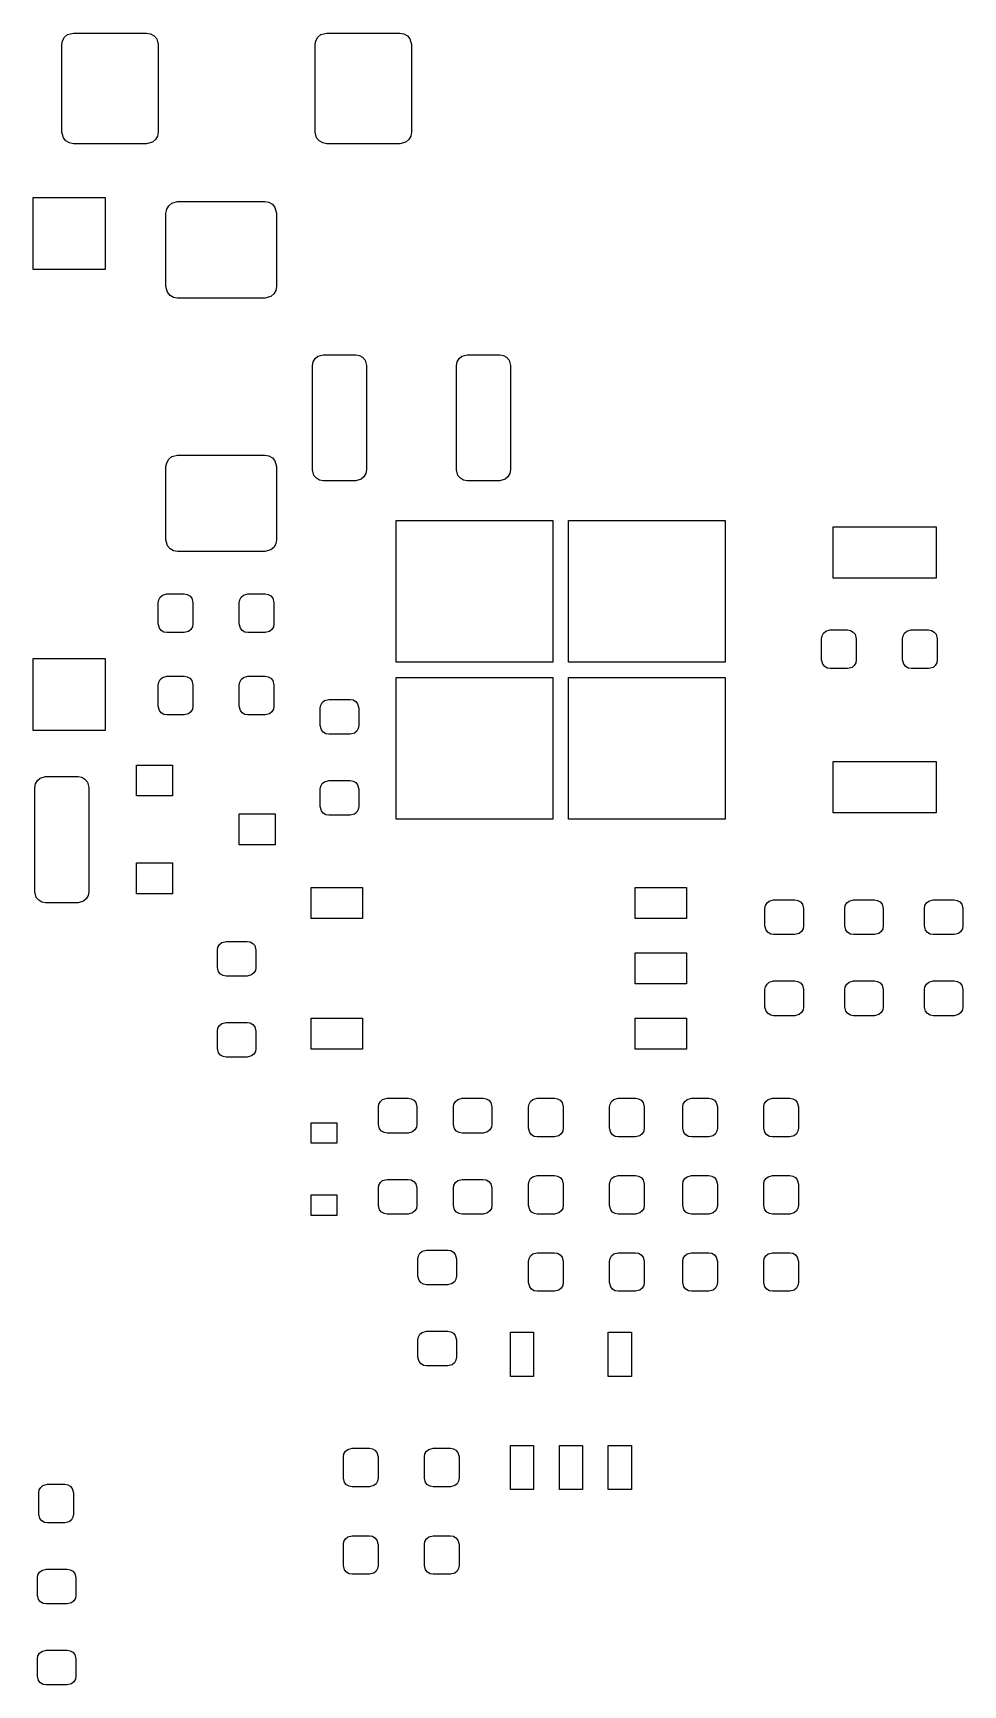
# Model space of a CAD drawing. Extents: x 150.6 to 194.3, y -132.4 to -96.5.
# Drawn here: x 176.24 to 194.32, y -128.82 to -96.72 of the extents above; entities that cross this region are included whole.
import ezdxf

# ---------------------------------------------------------------- set-up
doc = ezdxf.new("R2010")
doc.units = 0
doc.header["$MEASUREMENT"] = 0
doc.layers.add('BLACK', color=7, linetype='CONTINUOUS')

msp = doc.modelspace()

# ---------------------------------------------------------------- linework, layer by layer
at = {"layer": 'BLACK', "linetype": 'CONTINUOUS'}
for p, q in [((176.8, -96.9509), (176.814, -96.8736)), ((176.814, -96.8736), (176.853, -96.8057)), ((176.853, -96.8057), (176.913, -96.7553)), ((176.913, -96.7553), (177.026, -96.725)), ((177.026, -96.725), (178.449, -96.725)), ((178.449, -96.725), (178.526, -96.7386)), ((178.526, -96.7386), (178.594, -96.7779)), ((178.594, -96.7779), (178.645, -96.838)), ((178.645, -96.838), (178.675, -96.9509)), ((181.725, -96.9509), (181.739, -96.8736)), ((181.739, -96.8736), (181.778, -96.8057)), ((181.778, -96.8057), (181.838, -96.7553)), ((181.838, -96.7553), (181.951, -96.725)), ((181.951, -96.725), (183.374, -96.725)), ((183.374, -96.725), (183.451, -96.7386)), ((183.451, -96.7386), (183.519, -96.7779)), ((183.519, -96.7779), (183.57, -96.838)), ((183.57, -96.838), (183.6, -96.9509)), ((176.8, -98.6491), (176.8, -96.9509)), ((178.675, -96.9509), (178.675, -98.6491)), ((181.725, -98.6491), (181.725, -96.9509)), ((183.6, -96.9509), (183.6, -98.6491)), ((176.83, -98.762), (176.8, -98.6491)), ((176.881, -98.8221), (176.83, -98.762)), ((176.949, -98.8614), (176.881, -98.8221)), ((177.026, -98.875), (176.949, -98.8614)), ((178.562, -98.8447), (178.449, -98.875)), ((178.622, -98.7943), (178.562, -98.8447)), ((178.661, -98.7264), (178.622, -98.7943)), ((178.675, -98.6491), (178.661, -98.7264)), ((181.755, -98.762), (181.725, -98.6491)), ((181.806, -98.8221), (181.755, -98.762)), ((181.874, -98.8614), (181.806, -98.8221)), ((181.951, -98.875), (181.874, -98.8614)), ((183.487, -98.8447), (183.374, -98.875)), ((183.547, -98.7943), (183.487, -98.8447)), ((183.586, -98.7264), (183.547, -98.7943)), ((183.6, -98.6491), (183.586, -98.7264)), ((178.449, -98.875), (177.026, -98.875)), ((183.374, -98.875), (181.951, -98.875)), ((176.24, -101.32), (176.24, -99.92)), ((176.24, -99.92), (177.64, -99.92)), ((177.64, -99.92), (177.64, -101.32)), ((178.825, -100.226), (178.839, -100.149)), ((178.839, -100.149), (178.878, -100.081)), ((178.878, -100.081), (178.938, -100.03)), ((178.938, -100.03), (179.051, -100)), ((179.051, -100), (180.749, -100)), ((180.749, -100), (180.826, -100.014)), ((180.826, -100.014), (180.894, -100.053)), ((180.894, -100.053), (180.945, -100.113)), ((180.945, -100.113), (180.975, -100.226)), ((178.825, -101.649), (178.825, -100.226)), ((180.975, -100.226), (180.975, -101.649)), ((177.64, -101.32), (176.24, -101.32)), ((178.855, -101.762), (178.825, -101.649)), ((180.961, -101.726), (180.922, -101.794)), ((180.975, -101.649), (180.961, -101.726)), ((178.906, -101.822), (178.855, -101.762)), ((178.974, -101.861), (178.906, -101.822)), ((179.051, -101.875), (178.974, -101.861)), ((180.749, -101.875), (179.051, -101.875)), ((180.862, -101.845), (180.749, -101.875)), ((180.922, -101.794), (180.862, -101.845)), ((181.724, -103.05), (181.78, -103.003)), ((181.78, -103.003), (181.885, -102.975)), ((181.885, -102.975), (182.515, -102.975)), ((182.515, -102.975), (182.587, -102.988)), ((182.587, -102.988), (182.65, -103.024)), ((182.65, -103.024), (182.697, -103.08)), ((184.524, -103.05), (184.58, -103.003)), ((184.58, -103.003), (184.685, -102.975)), ((184.685, -102.975), (185.315, -102.975)), ((185.315, -102.975), (185.387, -102.988)), ((185.387, -102.988), (185.45, -103.024)), ((185.45, -103.024), (185.497, -103.08)), ((181.675, -103.185), (181.688, -103.113)), ((181.675, -105.215), (181.675, -103.185)), ((181.688, -103.113), (181.724, -103.05)), ((182.697, -103.08), (182.725, -103.185)), ((182.725, -103.185), (182.725, -105.215)), ((184.475, -103.185), (184.488, -103.113)), ((184.475, -105.215), (184.475, -103.185)), ((184.488, -103.113), (184.524, -103.05)), ((185.497, -103.08), (185.525, -103.185)), ((185.525, -103.185), (185.525, -105.215)), ((178.878, -105.006), (178.938, -104.955)), ((178.938, -104.955), (179.051, -104.925)), ((179.051, -104.925), (180.749, -104.925)), ((180.749, -104.925), (180.826, -104.939)), ((180.826, -104.939), (180.894, -104.978)), ((178.825, -105.151), (178.839, -105.074)), ((178.825, -106.574), (178.825, -105.151)), ((178.839, -105.074), (178.878, -105.006)), ((180.894, -104.978), (180.945, -105.038)), ((180.945, -105.038), (180.975, -105.151)), ((180.975, -105.151), (180.975, -106.574)), ((181.703, -105.32), (181.675, -105.215)), ((182.712, -105.287), (182.676, -105.35)), ((182.725, -105.215), (182.712, -105.287)), ((184.503, -105.32), (184.475, -105.215)), ((185.512, -105.287), (185.476, -105.35)), ((185.525, -105.215), (185.512, -105.287)), ((181.75, -105.376), (181.703, -105.32)), ((181.813, -105.412), (181.75, -105.376)), ((181.885, -105.425), (181.813, -105.412)), ((182.515, -105.425), (181.885, -105.425)), ((182.62, -105.397), (182.515, -105.425)), ((182.676, -105.35), (182.62, -105.397)), ((184.55, -105.376), (184.503, -105.32)), ((184.613, -105.412), (184.55, -105.376)), ((184.685, -105.425), (184.613, -105.412)), ((185.315, -105.425), (184.685, -105.425)), ((185.42, -105.397), (185.315, -105.425)), ((185.476, -105.35), (185.42, -105.397)), ((183.3, -108.95), (183.3, -106.2)), ((183.3, -106.2), (186.35, -106.2)), ((186.35, -106.2), (186.35, -108.95)), ((186.65, -108.95), (186.65, -106.2)), ((186.65, -106.2), (189.7, -106.2)), ((189.7, -106.2), (189.7, -108.95)), ((191.8, -107.32), (191.8, -106.32)), ((191.8, -106.32), (193.8, -106.32)), ((193.8, -106.32), (193.8, -107.32)), ((178.855, -106.687), (178.825, -106.574)), ((178.906, -106.747), (178.855, -106.687)), ((178.974, -106.786), (178.906, -106.747)), ((179.051, -106.8), (178.974, -106.786)), ((180.749, -106.8), (179.051, -106.8)), ((180.862, -106.77), (180.749, -106.8)), ((180.922, -106.719), (180.862, -106.77)), ((180.961, -106.651), (180.922, -106.719)), ((180.975, -106.574), (180.961, -106.651)), ((193.8, -107.32), (191.8, -107.32)), ((178.675, -107.794), (178.685, -107.736)), ((178.675, -108.206), (178.675, -107.794)), ((178.685, -107.736), (178.714, -107.685)), ((178.714, -107.685), (178.759, -107.648)), ((178.759, -107.648), (178.844, -107.625)), ((178.844, -107.625), (179.181, -107.625)), ((179.181, -107.625), (179.239, -107.635)), ((179.239, -107.635), (179.29, -107.664)), ((179.29, -107.664), (179.327, -107.709)), ((179.327, -107.709), (179.35, -107.794)), ((179.35, -107.794), (179.35, -108.206)), ((180.25, -107.794), (180.26, -107.736)), ((180.25, -108.206), (180.25, -107.794)), ((180.26, -107.736), (180.289, -107.685)), ((180.289, -107.685), (180.334, -107.648)), ((180.334, -107.648), (180.419, -107.625)), ((180.419, -107.625), (180.756, -107.625)), ((180.756, -107.625), (180.814, -107.635)), ((180.814, -107.635), (180.865, -107.664)), ((180.865, -107.664), (180.902, -107.709)), ((180.902, -107.709), (180.925, -107.794)), ((180.925, -107.794), (180.925, -108.206)), ((178.698, -108.291), (178.675, -108.206)), ((178.735, -108.336), (178.698, -108.291)), ((178.786, -108.365), (178.735, -108.336)), ((178.844, -108.375), (178.786, -108.365)), ((179.181, -108.375), (178.844, -108.375)), ((179.266, -108.352), (179.181, -108.375)), ((179.311, -108.315), (179.266, -108.352)), ((179.34, -108.264), (179.311, -108.315)), ((179.35, -108.206), (179.34, -108.264)), ((180.273, -108.291), (180.25, -108.206)), ((180.31, -108.336), (180.273, -108.291)), ((180.361, -108.365), (180.31, -108.336)), ((180.419, -108.375), (180.361, -108.365)), ((180.756, -108.375), (180.419, -108.375)), ((180.841, -108.352), (180.756, -108.375)), ((180.886, -108.315), (180.841, -108.352)), ((180.915, -108.264), (180.886, -108.315)), ((180.925, -108.206), (180.915, -108.264)), ((191.575, -108.494), (191.585, -108.436)), ((191.575, -108.906), (191.575, -108.494)), ((191.585, -108.436), (191.614, -108.385)), ((191.614, -108.385), (191.659, -108.348)), ((191.659, -108.348), (191.744, -108.325)), ((191.744, -108.325), (192.081, -108.325)), ((192.081, -108.325), (192.139, -108.335)), ((192.139, -108.335), (192.19, -108.364)), ((192.19, -108.364), (192.227, -108.409)), ((192.227, -108.409), (192.25, -108.494)), ((192.25, -108.494), (192.25, -108.906)), ((193.15, -108.494), (193.16, -108.436)), ((193.15, -108.906), (193.15, -108.494)), ((193.16, -108.436), (193.189, -108.385)), ((193.189, -108.385), (193.234, -108.348)), ((193.234, -108.348), (193.319, -108.325)), ((193.319, -108.325), (193.656, -108.325)), ((193.656, -108.325), (193.714, -108.335)), ((193.714, -108.335), (193.765, -108.364)), ((193.765, -108.364), (193.802, -108.409)), ((193.802, -108.409), (193.825, -108.494)), ((193.825, -108.494), (193.825, -108.906)), ((176.24, -110.28), (176.24, -108.88)), ((176.24, -108.88), (177.64, -108.88)), ((177.64, -108.88), (177.64, -110.28)), ((186.35, -108.95), (183.3, -108.95)), ((189.7, -108.95), (186.65, -108.95)), ((191.598, -108.991), (191.575, -108.906)), ((191.635, -109.036), (191.598, -108.991)), ((191.686, -109.065), (191.635, -109.036)), ((191.744, -109.075), (191.686, -109.065)), ((192.081, -109.075), (191.744, -109.075)), ((192.166, -109.052), (192.081, -109.075)), ((192.211, -109.015), (192.166, -109.052)), ((192.24, -108.964), (192.211, -109.015)), ((192.25, -108.906), (192.24, -108.964)), ((193.173, -108.991), (193.15, -108.906)), ((193.21, -109.036), (193.173, -108.991)), ((193.261, -109.065), (193.21, -109.036)), ((193.319, -109.075), (193.261, -109.065)), ((193.656, -109.075), (193.319, -109.075)), ((193.741, -109.052), (193.656, -109.075)), ((193.786, -109.015), (193.741, -109.052)), ((193.815, -108.964), (193.786, -109.015)), ((193.825, -108.906), (193.815, -108.964)), ((178.675, -109.394), (178.685, -109.336)), ((178.675, -109.806), (178.675, -109.394)), ((178.685, -109.336), (178.714, -109.285)), ((178.714, -109.285), (178.759, -109.248)), ((178.759, -109.248), (178.844, -109.225)), ((178.844, -109.225), (179.181, -109.225)), ((179.181, -109.225), (179.239, -109.235)), ((179.239, -109.235), (179.29, -109.264)), ((179.29, -109.264), (179.327, -109.309)), ((179.327, -109.309), (179.35, -109.394)), ((179.35, -109.394), (179.35, -109.806)), ((180.25, -109.394), (180.26, -109.336)), ((180.25, -109.806), (180.25, -109.394)), ((180.26, -109.336), (180.289, -109.285)), ((180.289, -109.285), (180.334, -109.248)), ((180.334, -109.248), (180.419, -109.225)), ((180.419, -109.225), (180.756, -109.225)), ((180.756, -109.225), (180.814, -109.235)), ((180.814, -109.235), (180.865, -109.264)), ((180.865, -109.264), (180.902, -109.309)), ((180.902, -109.309), (180.925, -109.394)), ((180.925, -109.394), (180.925, -109.806)), ((183.3, -112), (183.3, -109.25)), ((183.3, -109.25), (186.35, -109.25)), ((186.35, -109.25), (186.35, -112)), ((186.65, -112), (186.65, -109.25)), ((186.65, -109.25), (189.7, -109.25)), ((189.7, -109.25), (189.7, -112)), ((181.835, -109.786), (181.864, -109.735)), ((181.864, -109.735), (181.909, -109.698)), ((181.909, -109.698), (181.994, -109.675)), ((181.994, -109.675), (182.406, -109.675)), ((182.406, -109.675), (182.464, -109.685)), ((182.464, -109.685), (182.515, -109.714)), ((182.515, -109.714), (182.552, -109.759)), ((182.552, -109.759), (182.575, -109.844)), ((178.698, -109.891), (178.675, -109.806)), ((178.735, -109.936), (178.698, -109.891)), ((178.786, -109.965), (178.735, -109.936)), ((178.844, -109.975), (178.786, -109.965)), ((179.181, -109.975), (178.844, -109.975)), ((179.266, -109.952), (179.181, -109.975)), ((179.311, -109.915), (179.266, -109.952)), ((179.34, -109.864), (179.311, -109.915)), ((179.35, -109.806), (179.34, -109.864)), ((180.273, -109.891), (180.25, -109.806)), ((180.31, -109.936), (180.273, -109.891)), ((180.361, -109.965), (180.31, -109.936)), ((180.419, -109.975), (180.361, -109.965)), ((180.756, -109.975), (180.419, -109.975)), ((180.841, -109.952), (180.756, -109.975)), ((180.886, -109.915), (180.841, -109.952)), ((180.915, -109.864), (180.886, -109.915)), ((180.925, -109.806), (180.915, -109.864)), ((181.825, -109.844), (181.835, -109.786)), ((181.825, -110.181), (181.825, -109.844)), ((182.575, -109.844), (182.575, -110.181)), ((177.64, -110.28), (176.24, -110.28)), ((181.848, -110.266), (181.825, -110.181)), ((181.885, -110.311), (181.848, -110.266)), ((181.936, -110.34), (181.885, -110.311)), ((181.994, -110.35), (181.936, -110.34)), ((182.406, -110.35), (181.994, -110.35)), ((182.491, -110.327), (182.406, -110.35)), ((182.536, -110.29), (182.491, -110.327)), ((182.565, -110.239), (182.536, -110.29)), ((182.575, -110.181), (182.565, -110.239)), ((178.25, -111.55), (178.25, -110.95)), ((178.25, -110.95), (178.95, -110.95)), ((178.95, -110.95), (178.95, -111.55)), ((191.8, -111.88), (191.8, -110.88)), ((191.8, -110.88), (193.8, -110.88)), ((193.8, -110.88), (193.8, -111.88)), ((176.275, -111.385), (176.288, -111.313)), ((176.275, -113.415), (176.275, -111.385)), ((176.288, -111.313), (176.324, -111.25)), ((176.324, -111.25), (176.38, -111.203)), ((176.38, -111.203), (176.485, -111.175)), ((176.485, -111.175), (177.115, -111.175)), ((177.115, -111.175), (177.187, -111.188)), ((177.187, -111.188), (177.25, -111.224)), ((177.25, -111.224), (177.297, -111.28)), ((177.297, -111.28), (177.325, -111.385)), ((177.325, -111.385), (177.325, -113.415)), ((181.825, -111.419), (181.835, -111.361)), ((181.835, -111.361), (181.864, -111.31)), ((181.864, -111.31), (181.909, -111.273)), ((181.909, -111.273), (181.994, -111.25)), ((181.994, -111.25), (182.406, -111.25)), ((182.406, -111.25), (182.464, -111.26)), ((182.464, -111.26), (182.515, -111.289)), ((182.515, -111.289), (182.552, -111.334)), ((182.552, -111.334), (182.575, -111.419)), ((178.95, -111.55), (178.25, -111.55)), ((181.825, -111.756), (181.825, -111.419)), ((182.575, -111.419), (182.575, -111.756)), ((180.25, -112.5), (180.25, -111.9)), ((180.25, -111.9), (180.95, -111.9)), ((180.95, -111.9), (180.95, -112.5)), ((181.848, -111.841), (181.825, -111.756)), ((181.885, -111.886), (181.848, -111.841)), ((181.936, -111.915), (181.885, -111.886)), ((181.994, -111.925), (181.936, -111.915)), ((182.406, -111.925), (181.994, -111.925)), ((182.491, -111.902), (182.406, -111.925)), ((182.536, -111.865), (182.491, -111.902)), ((182.565, -111.814), (182.536, -111.865)), ((182.575, -111.756), (182.565, -111.814)), ((186.35, -112), (183.3, -112)), ((189.7, -112), (186.65, -112)), ((193.8, -111.88), (191.8, -111.88)), ((180.95, -112.5), (180.25, -112.5)), ((178.25, -113.45), (178.25, -112.85)), ((178.25, -112.85), (178.95, -112.85)), ((178.95, -112.85), (178.95, -113.45)), ((176.303, -113.52), (176.275, -113.415)), ((176.35, -113.576), (176.303, -113.52)), ((176.413, -113.612), (176.35, -113.576)), ((176.485, -113.625), (176.413, -113.612)), ((177.115, -113.625), (176.485, -113.625)), ((177.22, -113.597), (177.115, -113.625)), ((177.276, -113.55), (177.22, -113.597)), ((177.312, -113.487), (177.276, -113.55)), ((177.325, -113.415), (177.312, -113.487)), ((178.95, -113.45), (178.25, -113.45)), ((181.65, -113.93), (181.65, -113.33)), ((181.65, -113.33), (182.65, -113.33)), ((182.65, -113.33), (182.65, -113.93)), ((187.95, -113.93), (187.95, -113.33)), ((187.95, -113.33), (188.95, -113.33)), ((188.95, -113.33), (188.95, -113.93)), ((190.484, -113.681), (190.513, -113.63)), ((190.513, -113.63), (190.558, -113.592)), ((190.558, -113.592), (190.642, -113.57)), ((190.642, -113.57), (191.055, -113.57)), ((191.055, -113.57), (191.113, -113.58)), ((191.113, -113.58), (191.163, -113.609)), ((191.163, -113.609), (191.201, -113.654)), ((192.034, -113.681), (192.063, -113.63)), ((192.063, -113.63), (192.108, -113.592)), ((192.108, -113.592), (192.192, -113.57)), ((192.192, -113.57), (192.605, -113.57)), ((192.605, -113.57), (192.663, -113.58)), ((192.663, -113.58), (192.713, -113.609)), ((192.713, -113.609), (192.751, -113.654)), ((193.584, -113.681), (193.613, -113.63)), ((193.613, -113.63), (193.658, -113.592)), ((193.658, -113.592), (193.742, -113.57)), ((193.742, -113.57), (194.155, -113.57)), ((194.155, -113.57), (194.213, -113.58)), ((194.213, -113.58), (194.263, -113.609)), ((194.263, -113.609), (194.301, -113.654)), ((182.65, -113.93), (181.65, -113.93)), ((188.95, -113.93), (187.95, -113.93)), ((190.474, -113.738), (190.484, -113.681)), ((190.474, -114.076), (190.474, -113.738)), ((191.201, -113.654), (191.224, -113.738)), ((191.224, -113.738), (191.224, -114.076)), ((192.024, -113.738), (192.034, -113.681)), ((192.024, -114.076), (192.024, -113.738)), ((192.751, -113.654), (192.774, -113.738)), ((192.774, -113.738), (192.774, -114.076)), ((193.574, -113.738), (193.584, -113.681)), ((193.574, -114.076), (193.574, -113.738)), ((194.301, -113.654), (194.324, -113.738)), ((194.324, -113.738), (194.324, -114.076)), ((190.496, -114.16), (190.474, -114.076)), ((190.534, -114.205), (190.496, -114.16)), ((190.585, -114.234), (190.534, -114.205)), ((190.642, -114.245), (190.585, -114.234)), ((191.055, -114.245), (190.642, -114.245)), ((191.139, -114.222), (191.055, -114.245)), ((191.184, -114.184), (191.139, -114.222)), ((191.213, -114.134), (191.184, -114.184)), ((191.224, -114.076), (191.213, -114.134)), ((192.046, -114.16), (192.024, -114.076)), ((192.084, -114.205), (192.046, -114.16)), ((192.135, -114.234), (192.084, -114.205)), ((192.192, -114.245), (192.135, -114.234)), ((192.605, -114.245), (192.192, -114.245)), ((192.689, -114.222), (192.605, -114.245)), ((192.734, -114.184), (192.689, -114.222)), ((192.763, -114.134), (192.734, -114.184)), ((192.774, -114.076), (192.763, -114.134)), ((193.596, -114.16), (193.574, -114.076)), ((193.634, -114.205), (193.596, -114.16)), ((193.685, -114.234), (193.634, -114.205)), ((193.742, -114.245), (193.685, -114.234)), ((194.155, -114.245), (193.742, -114.245)), ((194.239, -114.222), (194.155, -114.245)), ((194.284, -114.184), (194.239, -114.222)), ((194.313, -114.134), (194.284, -114.184)), ((194.324, -114.076), (194.313, -114.134)), ((179.825, -114.544), (179.835, -114.486)), ((179.825, -114.881), (179.825, -114.544)), ((179.835, -114.486), (179.864, -114.435)), ((179.864, -114.435), (179.909, -114.398)), ((179.909, -114.398), (179.994, -114.375)), ((179.994, -114.375), (180.406, -114.375)), ((180.406, -114.375), (180.464, -114.385)), ((180.464, -114.385), (180.515, -114.414)), ((180.515, -114.414), (180.552, -114.459)), ((180.552, -114.459), (180.575, -114.544)), ((180.575, -114.544), (180.575, -114.881)), ((179.848, -114.966), (179.825, -114.881)), ((180.575, -114.881), (180.565, -114.939)), ((187.95, -115.2), (187.95, -114.6)), ((187.95, -114.6), (188.95, -114.6)), ((188.95, -114.6), (188.95, -115.2)), ((179.885, -115.011), (179.848, -114.966)), ((179.936, -115.04), (179.885, -115.011)), ((179.994, -115.05), (179.936, -115.04)), ((180.406, -115.05), (179.994, -115.05)), ((180.491, -115.027), (180.406, -115.05)), ((180.536, -114.99), (180.491, -115.027)), ((180.565, -114.939), (180.536, -114.99)), ((188.95, -115.2), (187.95, -115.2)), ((190.484, -115.256), (190.513, -115.205)), ((190.513, -115.205), (190.558, -115.167)), ((190.558, -115.167), (190.642, -115.145)), ((190.642, -115.145), (191.055, -115.145)), ((191.055, -115.145), (191.113, -115.155)), ((191.113, -115.155), (191.163, -115.184)), ((191.163, -115.184), (191.201, -115.229)), ((191.201, -115.229), (191.224, -115.313)), ((192.034, -115.256), (192.063, -115.205)), ((192.063, -115.205), (192.108, -115.167)), ((192.108, -115.167), (192.192, -115.145)), ((192.192, -115.145), (192.605, -115.145)), ((192.605, -115.145), (192.663, -115.155)), ((192.663, -115.155), (192.713, -115.184)), ((192.713, -115.184), (192.751, -115.229)), ((192.751, -115.229), (192.774, -115.313)), ((193.584, -115.256), (193.613, -115.205)), ((193.613, -115.205), (193.658, -115.167)), ((193.658, -115.167), (193.742, -115.145)), ((193.742, -115.145), (194.155, -115.145)), ((194.155, -115.145), (194.213, -115.155)), ((194.213, -115.155), (194.263, -115.184)), ((194.263, -115.184), (194.301, -115.229)), ((194.301, -115.229), (194.324, -115.313)), ((190.474, -115.313), (190.484, -115.256)), ((190.474, -115.651), (190.474, -115.313)), ((191.224, -115.313), (191.224, -115.651)), ((192.024, -115.313), (192.034, -115.256)), ((192.024, -115.651), (192.024, -115.313)), ((192.774, -115.313), (192.774, -115.651)), ((193.574, -115.313), (193.584, -115.256)), ((193.574, -115.651), (193.574, -115.313)), ((194.324, -115.313), (194.324, -115.651)), ((181.65, -116.47), (181.65, -115.87)), ((181.65, -115.87), (182.65, -115.87)), ((182.65, -115.87), (182.65, -116.47)), ((187.95, -116.47), (187.95, -115.87)), ((187.95, -115.87), (188.95, -115.87)), ((188.95, -115.87), (188.95, -116.47)), ((190.496, -115.735), (190.474, -115.651)), ((190.534, -115.78), (190.496, -115.735)), ((190.585, -115.809), (190.534, -115.78)), ((190.642, -115.82), (190.585, -115.809)), ((191.055, -115.82), (190.642, -115.82)), ((191.139, -115.797), (191.055, -115.82)), ((191.184, -115.759), (191.139, -115.797)), ((191.213, -115.709), (191.184, -115.759)), ((191.224, -115.651), (191.213, -115.709)), ((192.046, -115.735), (192.024, -115.651)), ((192.084, -115.78), (192.046, -115.735)), ((192.135, -115.809), (192.084, -115.78)), ((192.192, -115.82), (192.135, -115.809)), ((192.605, -115.82), (192.192, -115.82)), ((192.689, -115.797), (192.605, -115.82)), ((192.734, -115.759), (192.689, -115.797)), ((192.763, -115.709), (192.734, -115.759)), ((192.774, -115.651), (192.763, -115.709)), ((193.596, -115.735), (193.574, -115.651)), ((193.634, -115.78), (193.596, -115.735)), ((193.685, -115.809), (193.634, -115.78)), ((193.742, -115.82), (193.685, -115.809)), ((194.155, -115.82), (193.742, -115.82)), ((194.239, -115.797), (194.155, -115.82)), ((194.284, -115.759), (194.239, -115.797)), ((194.313, -115.709), (194.284, -115.759)), ((194.324, -115.651), (194.313, -115.709)), ((179.825, -116.119), (179.835, -116.061)), ((179.825, -116.456), (179.825, -116.119)), ((179.835, -116.061), (179.864, -116.01)), ((179.864, -116.01), (179.909, -115.973)), ((179.909, -115.973), (179.994, -115.95)), ((179.994, -115.95), (180.406, -115.95)), ((180.406, -115.95), (180.464, -115.96)), ((180.464, -115.96), (180.515, -115.989)), ((180.515, -115.989), (180.552, -116.034)), ((180.552, -116.034), (180.575, -116.119)), ((180.575, -116.119), (180.575, -116.456)), ((179.848, -116.541), (179.825, -116.456)), ((180.565, -116.514), (180.536, -116.565)), ((180.575, -116.456), (180.565, -116.514)), ((182.65, -116.47), (181.65, -116.47)), ((188.95, -116.47), (187.95, -116.47)), ((179.885, -116.586), (179.848, -116.541)), ((179.936, -116.615), (179.885, -116.586)), ((179.994, -116.625), (179.936, -116.615)), ((180.406, -116.625), (179.994, -116.625)), ((180.491, -116.602), (180.406, -116.625)), ((180.536, -116.565), (180.491, -116.602)), ((182.965, -117.536), (182.994, -117.485)), ((182.994, -117.485), (183.039, -117.448)), ((183.039, -117.448), (183.124, -117.425)), ((183.124, -117.425), (183.536, -117.425)), ((183.536, -117.425), (183.594, -117.435)), ((183.594, -117.435), (183.645, -117.464)), ((183.645, -117.464), (183.682, -117.509)), ((184.425, -117.536), (184.454, -117.485)), ((184.454, -117.485), (184.499, -117.448)), ((184.499, -117.448), (184.584, -117.425)), ((184.584, -117.425), (184.996, -117.425)), ((184.996, -117.425), (185.054, -117.435)), ((185.054, -117.435), (185.105, -117.464)), ((185.105, -117.464), (185.142, -117.509)), ((185.885, -117.536), (185.914, -117.485)), ((185.914, -117.485), (185.959, -117.448)), ((185.959, -117.448), (186.044, -117.425)), ((186.044, -117.425), (186.381, -117.425)), ((186.381, -117.425), (186.439, -117.435)), ((186.439, -117.435), (186.49, -117.464)), ((186.49, -117.464), (186.527, -117.509)), ((187.46, -117.536), (187.489, -117.485)), ((187.489, -117.485), (187.534, -117.448)), ((187.534, -117.448), (187.619, -117.425)), ((187.619, -117.425), (187.956, -117.425)), ((187.956, -117.425), (188.014, -117.435)), ((188.014, -117.435), (188.065, -117.464)), ((188.065, -117.464), (188.102, -117.509)), ((188.885, -117.536), (188.914, -117.485)), ((188.914, -117.485), (188.959, -117.448)), ((188.959, -117.448), (189.044, -117.425)), ((189.044, -117.425), (189.381, -117.425)), ((189.381, -117.425), (189.439, -117.435)), ((189.439, -117.435), (189.49, -117.464)), ((189.49, -117.464), (189.527, -117.509)), ((190.46, -117.536), (190.489, -117.485)), ((190.489, -117.485), (190.534, -117.448)), ((190.534, -117.448), (190.619, -117.425)), ((190.619, -117.425), (190.956, -117.425)), ((190.956, -117.425), (191.014, -117.435)), ((191.014, -117.435), (191.065, -117.464)), ((191.065, -117.464), (191.102, -117.509)), ((182.955, -117.594), (182.965, -117.536)), ((182.955, -117.931), (182.955, -117.594)), ((183.682, -117.509), (183.705, -117.594)), ((183.705, -117.594), (183.705, -117.931)), ((184.415, -117.594), (184.425, -117.536)), ((184.415, -117.931), (184.415, -117.594)), ((185.142, -117.509), (185.165, -117.594)), ((185.165, -117.594), (185.165, -117.931)), ((185.875, -117.594), (185.885, -117.536)), ((185.875, -118.006), (185.875, -117.594)), ((186.527, -117.509), (186.55, -117.594)), ((186.55, -117.594), (186.55, -118.006)), ((187.45, -117.594), (187.46, -117.536)), ((187.45, -118.006), (187.45, -117.594)), ((188.102, -117.509), (188.125, -117.594)), ((188.125, -117.594), (188.125, -118.006)), ((188.875, -117.594), (188.885, -117.536)), ((188.875, -118.006), (188.875, -117.594)), ((189.527, -117.509), (189.55, -117.594)), ((189.55, -117.594), (189.55, -118.006)), ((190.45, -117.594), (190.46, -117.536)), ((190.45, -118.006), (190.45, -117.594)), ((191.102, -117.509), (191.125, -117.594)), ((191.125, -117.594), (191.125, -118.006)), ((181.65, -118.3), (181.65, -117.9)), ((181.65, -117.9), (182.15, -117.9)), ((182.15, -117.9), (182.15, -118.3)), ((182.978, -118.016), (182.955, -117.931)), ((183.015, -118.061), (182.978, -118.016)), ((183.066, -118.09), (183.015, -118.061)), ((183.124, -118.1), (183.066, -118.09)), ((183.536, -118.1), (183.124, -118.1)), ((183.621, -118.077), (183.536, -118.1)), ((183.666, -118.04), (183.621, -118.077)), ((183.695, -117.989), (183.666, -118.04)), ((183.705, -117.931), (183.695, -117.989)), ((184.438, -118.016), (184.415, -117.931)), ((184.475, -118.061), (184.438, -118.016)), ((184.526, -118.09), (184.475, -118.061)), ((184.584, -118.1), (184.526, -118.09)), ((184.996, -118.1), (184.584, -118.1)), ((185.081, -118.077), (184.996, -118.1)), ((185.126, -118.04), (185.081, -118.077)), ((185.155, -117.989), (185.126, -118.04)), ((185.165, -117.931), (185.155, -117.989)), ((185.898, -118.091), (185.875, -118.006)), ((185.935, -118.136), (185.898, -118.091)), ((186.511, -118.115), (186.466, -118.152)), ((186.54, -118.064), (186.511, -118.115)), ((186.55, -118.006), (186.54, -118.064)), ((187.473, -118.091), (187.45, -118.006)), ((187.51, -118.136), (187.473, -118.091)), ((188.086, -118.115), (188.041, -118.152)), ((188.115, -118.064), (188.086, -118.115)), ((188.125, -118.006), (188.115, -118.064)), ((188.898, -118.091), (188.875, -118.006)), ((188.935, -118.136), (188.898, -118.091)), ((189.511, -118.115), (189.466, -118.152)), ((189.54, -118.064), (189.511, -118.115)), ((189.55, -118.006), (189.54, -118.064)), ((190.473, -118.091), (190.45, -118.006)), ((190.51, -118.136), (190.473, -118.091)), ((191.086, -118.115), (191.041, -118.152)), ((191.115, -118.064), (191.086, -118.115)), ((191.125, -118.006), (191.115, -118.064)), ((182.15, -118.3), (181.65, -118.3)), ((185.986, -118.165), (185.935, -118.136)), ((186.044, -118.175), (185.986, -118.165)), ((186.381, -118.175), (186.044, -118.175)), ((186.466, -118.152), (186.381, -118.175)), ((187.561, -118.165), (187.51, -118.136)), ((187.619, -118.175), (187.561, -118.165)), ((187.956, -118.175), (187.619, -118.175)), ((188.041, -118.152), (187.956, -118.175)), ((188.986, -118.165), (188.935, -118.136)), ((189.044, -118.175), (188.986, -118.165)), ((189.381, -118.175), (189.044, -118.175)), ((189.466, -118.152), (189.381, -118.175)), ((190.561, -118.165), (190.51, -118.136)), ((190.619, -118.175), (190.561, -118.165)), ((190.956, -118.175), (190.619, -118.175)), ((191.041, -118.152), (190.956, -118.175)), ((182.965, -119.111), (182.994, -119.06)), ((182.994, -119.06), (183.039, -119.023)), ((183.039, -119.023), (183.124, -119)), ((183.124, -119), (183.536, -119)), ((183.536, -119), (183.594, -119.01)), ((183.594, -119.01), (183.645, -119.039)), ((183.645, -119.039), (183.682, -119.084)), ((183.682, -119.084), (183.705, -119.169)), ((184.425, -119.111), (184.454, -119.06)), ((184.454, -119.06), (184.499, -119.023)), ((184.499, -119.023), (184.584, -119)), ((184.584, -119), (184.996, -119)), ((184.996, -119), (185.054, -119.01)), ((185.054, -119.01), (185.105, -119.039)), ((185.105, -119.039), (185.142, -119.084)), ((185.142, -119.084), (185.165, -119.169)), ((185.875, -119.094), (185.885, -119.036)), ((185.885, -119.036), (185.914, -118.985)), ((185.914, -118.985), (185.959, -118.948)), ((185.959, -118.948), (186.044, -118.925)), ((186.044, -118.925), (186.381, -118.925)), ((186.381, -118.925), (186.439, -118.935)), ((186.439, -118.935), (186.49, -118.964)), ((186.49, -118.964), (186.527, -119.009)), ((186.527, -119.009), (186.55, -119.094)), ((187.45, -119.094), (187.46, -119.036)), ((187.46, -119.036), (187.489, -118.985)), ((187.489, -118.985), (187.534, -118.948)), ((187.534, -118.948), (187.619, -118.925)), ((187.619, -118.925), (187.956, -118.925)), ((187.956, -118.925), (188.014, -118.935)), ((188.014, -118.935), (188.065, -118.964)), ((188.065, -118.964), (188.102, -119.009)), ((188.102, -119.009), (188.125, -119.094)), ((188.875, -119.094), (188.885, -119.036)), ((188.885, -119.036), (188.914, -118.985)), ((188.914, -118.985), (188.959, -118.948)), ((188.959, -118.948), (189.044, -118.925)), ((189.044, -118.925), (189.381, -118.925)), ((189.381, -118.925), (189.439, -118.935)), ((189.439, -118.935), (189.49, -118.964)), ((189.49, -118.964), (189.527, -119.009)), ((189.527, -119.009), (189.55, -119.094)), ((190.45, -119.094), (190.46, -119.036)), ((190.46, -119.036), (190.489, -118.985)), ((190.489, -118.985), (190.534, -118.948)), ((190.534, -118.948), (190.619, -118.925)), ((190.619, -118.925), (190.956, -118.925)), ((190.956, -118.925), (191.014, -118.935)), ((191.014, -118.935), (191.065, -118.964)), ((191.065, -118.964), (191.102, -119.009)), ((191.102, -119.009), (191.125, -119.094)), ((181.65, -119.7), (181.65, -119.3)), ((181.65, -119.3), (182.15, -119.3)), ((182.15, -119.3), (182.15, -119.7)), ((182.955, -119.169), (182.965, -119.111)), ((182.955, -119.506), (182.955, -119.169)), ((183.705, -119.169), (183.705, -119.506)), ((184.415, -119.169), (184.425, -119.111)), ((184.415, -119.506), (184.415, -119.169)), ((185.165, -119.169), (185.165, -119.506)), ((185.875, -119.506), (185.875, -119.094)), ((186.55, -119.094), (186.55, -119.506)), ((187.45, -119.506), (187.45, -119.094)), ((188.125, -119.094), (188.125, -119.506)), ((188.875, -119.506), (188.875, -119.094)), ((189.55, -119.094), (189.55, -119.506)), ((190.45, -119.506), (190.45, -119.094)), ((191.125, -119.094), (191.125, -119.506)), ((182.15, -119.7), (181.65, -119.7)), ((182.978, -119.591), (182.955, -119.506)), ((183.015, -119.636), (182.978, -119.591)), ((183.066, -119.665), (183.015, -119.636)), ((183.124, -119.675), (183.066, -119.665)), ((183.536, -119.675), (183.124, -119.675)), ((183.621, -119.652), (183.536, -119.675)), ((183.666, -119.615), (183.621, -119.652)), ((183.695, -119.564), (183.666, -119.615)), ((183.705, -119.506), (183.695, -119.564)), ((184.438, -119.591), (184.415, -119.506)), ((184.475, -119.636), (184.438, -119.591)), ((184.526, -119.665), (184.475, -119.636)), ((184.584, -119.675), (184.526, -119.665)), ((184.996, -119.675), (184.584, -119.675)), ((185.081, -119.652), (184.996, -119.675)), ((185.126, -119.615), (185.081, -119.652)), ((185.155, -119.564), (185.126, -119.615)), ((185.165, -119.506), (185.155, -119.564)), ((185.898, -119.591), (185.875, -119.506)), ((185.935, -119.636), (185.898, -119.591)), ((185.986, -119.665), (185.935, -119.636)), ((186.044, -119.675), (185.986, -119.665)), ((186.381, -119.675), (186.044, -119.675)), ((186.466, -119.652), (186.381, -119.675)), ((186.511, -119.615), (186.466, -119.652)), ((186.54, -119.564), (186.511, -119.615)), ((186.55, -119.506), (186.54, -119.564)), ((187.473, -119.591), (187.45, -119.506)), ((187.51, -119.636), (187.473, -119.591)), ((187.561, -119.665), (187.51, -119.636)), ((187.619, -119.675), (187.561, -119.665)), ((187.956, -119.675), (187.619, -119.675)), ((188.041, -119.652), (187.956, -119.675)), ((188.086, -119.615), (188.041, -119.652)), ((188.115, -119.564), (188.086, -119.615)), ((188.125, -119.506), (188.115, -119.564)), ((188.898, -119.591), (188.875, -119.506)), ((188.935, -119.636), (188.898, -119.591)), ((188.986, -119.665), (188.935, -119.636)), ((189.044, -119.675), (188.986, -119.665)), ((189.381, -119.675), (189.044, -119.675)), ((189.466, -119.652), (189.381, -119.675)), ((189.511, -119.615), (189.466, -119.652)), ((189.54, -119.564), (189.511, -119.615)), ((189.55, -119.506), (189.54, -119.564)), ((190.473, -119.591), (190.45, -119.506)), ((190.51, -119.636), (190.473, -119.591)), ((190.561, -119.665), (190.51, -119.636)), ((190.619, -119.675), (190.561, -119.665)), ((190.956, -119.675), (190.619, -119.675)), ((191.041, -119.652), (190.956, -119.675)), ((191.086, -119.615), (191.041, -119.652)), ((191.115, -119.564), (191.086, -119.615)), ((191.125, -119.506), (191.115, -119.564)), ((183.725, -120.544), (183.735, -120.486)), ((183.725, -120.881), (183.725, -120.544)), ((183.735, -120.486), (183.764, -120.435)), ((183.764, -120.435), (183.809, -120.398)), ((183.809, -120.398), (183.894, -120.375)), ((183.894, -120.375), (184.306, -120.375)), ((184.306, -120.375), (184.364, -120.385)), ((184.364, -120.385), (184.415, -120.414)), ((184.415, -120.414), (184.452, -120.459)), ((184.452, -120.459), (184.475, -120.544)), ((184.475, -120.544), (184.475, -120.881)), ((185.875, -120.594), (185.885, -120.536)), ((185.875, -121.006), (185.875, -120.594)), ((185.885, -120.536), (185.914, -120.485)), ((185.914, -120.485), (185.959, -120.448)), ((185.959, -120.448), (186.044, -120.425)), ((186.044, -120.425), (186.381, -120.425)), ((186.381, -120.425), (186.439, -120.435)), ((186.439, -120.435), (186.49, -120.464)), ((186.49, -120.464), (186.527, -120.509)), ((186.527, -120.509), (186.55, -120.594)), ((186.55, -120.594), (186.55, -121.006)), ((187.45, -120.594), (187.46, -120.536)), ((187.45, -121.006), (187.45, -120.594)), ((187.46, -120.536), (187.489, -120.485)), ((187.489, -120.485), (187.534, -120.448)), ((187.534, -120.448), (187.619, -120.425)), ((187.619, -120.425), (187.956, -120.425)), ((187.956, -120.425), (188.014, -120.435)), ((188.014, -120.435), (188.065, -120.464)), ((188.065, -120.464), (188.102, -120.509)), ((188.102, -120.509), (188.125, -120.594)), ((188.125, -120.594), (188.125, -121.006)), ((188.875, -120.594), (188.885, -120.536)), ((188.875, -121.006), (188.875, -120.594)), ((188.885, -120.536), (188.914, -120.485)), ((188.914, -120.485), (188.959, -120.448)), ((188.959, -120.448), (189.044, -120.425)), ((189.044, -120.425), (189.381, -120.425)), ((189.381, -120.425), (189.439, -120.435)), ((189.439, -120.435), (189.49, -120.464)), ((189.49, -120.464), (189.527, -120.509)), ((189.527, -120.509), (189.55, -120.594)), ((189.55, -120.594), (189.55, -121.006)), ((190.45, -120.594), (190.46, -120.536)), ((190.45, -121.006), (190.45, -120.594)), ((190.46, -120.536), (190.489, -120.485)), ((190.489, -120.485), (190.534, -120.448)), ((190.534, -120.448), (190.619, -120.425)), ((190.619, -120.425), (190.956, -120.425)), ((190.956, -120.425), (191.014, -120.435)), ((191.014, -120.435), (191.065, -120.464)), ((191.065, -120.464), (191.102, -120.509)), ((191.102, -120.509), (191.125, -120.594)), ((191.125, -120.594), (191.125, -121.006)), ((183.748, -120.966), (183.725, -120.881)), ((183.785, -121.011), (183.748, -120.966)), ((183.836, -121.04), (183.785, -121.011)), ((184.436, -120.99), (184.391, -121.027)), ((184.465, -120.939), (184.436, -120.99)), ((184.475, -120.881), (184.465, -120.939)), ((185.898, -121.091), (185.875, -121.006)), ((186.55, -121.006), (186.54, -121.064)), ((187.473, -121.091), (187.45, -121.006)), ((188.125, -121.006), (188.115, -121.064)), ((188.898, -121.091), (188.875, -121.006)), ((189.55, -121.006), (189.54, -121.064)), ((190.473, -121.091), (190.45, -121.006)), ((191.125, -121.006), (191.115, -121.064)), ((183.894, -121.05), (183.836, -121.04)), ((184.306, -121.05), (183.894, -121.05)), ((184.391, -121.027), (184.306, -121.05)), ((185.935, -121.136), (185.898, -121.091)), ((185.986, -121.165), (185.935, -121.136)), ((186.044, -121.175), (185.986, -121.165)), ((186.381, -121.175), (186.044, -121.175)), ((186.466, -121.152), (186.381, -121.175)), ((186.511, -121.115), (186.466, -121.152)), ((186.54, -121.064), (186.511, -121.115)), ((187.51, -121.136), (187.473, -121.091)), ((187.561, -121.165), (187.51, -121.136)), ((187.619, -121.175), (187.561, -121.165)), ((187.956, -121.175), (187.619, -121.175)), ((188.041, -121.152), (187.956, -121.175)), ((188.086, -121.115), (188.041, -121.152)), ((188.115, -121.064), (188.086, -121.115)), ((188.935, -121.136), (188.898, -121.091)), ((188.986, -121.165), (188.935, -121.136)), ((189.044, -121.175), (188.986, -121.165)), ((189.381, -121.175), (189.044, -121.175)), ((189.466, -121.152), (189.381, -121.175)), ((189.511, -121.115), (189.466, -121.152)), ((189.54, -121.064), (189.511, -121.115)), ((190.51, -121.136), (190.473, -121.091)), ((190.561, -121.165), (190.51, -121.136)), ((190.619, -121.175), (190.561, -121.165)), ((190.956, -121.175), (190.619, -121.175)), ((191.041, -121.152), (190.956, -121.175)), ((191.086, -121.115), (191.041, -121.152)), ((191.115, -121.064), (191.086, -121.115)), ((183.764, -122.01), (183.809, -121.973)), ((183.809, -121.973), (183.894, -121.95)), ((183.894, -121.95), (184.306, -121.95)), ((184.306, -121.95), (184.364, -121.96)), ((184.364, -121.96), (184.415, -121.989)), ((185.525, -122.83), (185.525, -121.97)), ((185.525, -121.97), (185.975, -121.97)), ((185.975, -121.97), (185.975, -122.83)), ((187.425, -122.83), (187.425, -121.97)), ((187.425, -121.97), (187.875, -121.97)), ((187.875, -121.97), (187.875, -122.83)), ((183.725, -122.119), (183.735, -122.061)), ((183.725, -122.456), (183.725, -122.119)), ((183.735, -122.061), (183.764, -122.01)), ((184.415, -121.989), (184.452, -122.034)), ((184.452, -122.034), (184.475, -122.119)), ((184.475, -122.119), (184.475, -122.456)), ((183.748, -122.541), (183.725, -122.456)), ((183.785, -122.586), (183.748, -122.541)), ((183.836, -122.615), (183.785, -122.586)), ((183.894, -122.625), (183.836, -122.615)), ((184.391, -122.602), (184.306, -122.625)), ((184.436, -122.565), (184.391, -122.602)), ((184.465, -122.514), (184.436, -122.565)), ((184.475, -122.456), (184.465, -122.514)), ((184.306, -122.625), (183.894, -122.625)), ((185.975, -122.83), (185.525, -122.83)), ((187.875, -122.83), (187.425, -122.83)), ((182.359, -124.248), (182.444, -124.225)), ((182.444, -124.225), (182.781, -124.225)), ((182.781, -124.225), (182.839, -124.235)), ((183.934, -124.248), (184.019, -124.225)), ((184.019, -124.225), (184.356, -124.225)), ((184.356, -124.225), (184.414, -124.235)), ((185.525, -125.03), (185.525, -124.17)), ((185.525, -124.17), (185.975, -124.17)), ((185.975, -124.17), (185.975, -125.03)), ((186.475, -125.03), (186.475, -124.17)), ((186.475, -124.17), (186.925, -124.17)), ((186.925, -124.17), (186.925, -125.03)), ((187.425, -125.03), (187.425, -124.17)), ((187.425, -124.17), (187.875, -124.17)), ((187.875, -124.17), (187.875, -125.03)), ((182.275, -124.394), (182.285, -124.336)), ((182.275, -124.806), (182.275, -124.394)), ((182.285, -124.336), (182.314, -124.285)), ((182.314, -124.285), (182.359, -124.248)), ((182.839, -124.235), (182.89, -124.264)), ((182.89, -124.264), (182.927, -124.309)), ((182.927, -124.309), (182.95, -124.394)), ((182.95, -124.394), (182.95, -124.806)), ((183.85, -124.394), (183.86, -124.336)), ((183.85, -124.806), (183.85, -124.394)), ((183.86, -124.336), (183.889, -124.285)), ((183.889, -124.285), (183.934, -124.248)), ((184.414, -124.235), (184.465, -124.264)), ((184.465, -124.264), (184.502, -124.309)), ((184.502, -124.309), (184.525, -124.394)), ((184.525, -124.394), (184.525, -124.806)), ((182.298, -124.891), (182.275, -124.806)), ((182.94, -124.864), (182.911, -124.915)), ((182.95, -124.806), (182.94, -124.864)), ((183.873, -124.891), (183.85, -124.806)), ((184.515, -124.864), (184.486, -124.915)), ((184.525, -124.806), (184.515, -124.864)), ((176.35, -125.094), (176.36, -125.036)), ((176.35, -125.506), (176.35, -125.094)), ((176.36, -125.036), (176.389, -124.985)), ((176.389, -124.985), (176.434, -124.948)), ((176.434, -124.948), (176.519, -124.925)), ((176.519, -124.925), (176.856, -124.925)), ((176.856, -124.925), (176.914, -124.935)), ((176.914, -124.935), (176.965, -124.964)), ((176.965, -124.964), (177.002, -125.009)), ((177.002, -125.009), (177.025, -125.094)), ((177.025, -125.094), (177.025, -125.506)), ((182.335, -124.936), (182.298, -124.891)), ((182.386, -124.965), (182.335, -124.936)), ((182.444, -124.975), (182.386, -124.965)), ((182.781, -124.975), (182.444, -124.975)), ((182.866, -124.952), (182.781, -124.975)), ((182.911, -124.915), (182.866, -124.952)), ((183.91, -124.936), (183.873, -124.891)), ((183.961, -124.965), (183.91, -124.936)), ((184.019, -124.975), (183.961, -124.965)), ((184.356, -124.975), (184.019, -124.975)), ((184.441, -124.952), (184.356, -124.975)), ((184.486, -124.915), (184.441, -124.952)), ((185.975, -125.03), (185.525, -125.03)), ((186.925, -125.03), (186.475, -125.03)), ((187.875, -125.03), (187.425, -125.03)), ((176.373, -125.591), (176.35, -125.506)), ((177.025, -125.506), (177.015, -125.564)), ((176.41, -125.636), (176.373, -125.591)), ((176.461, -125.665), (176.41, -125.636)), ((176.519, -125.675), (176.461, -125.665)), ((176.856, -125.675), (176.519, -125.675)), ((176.941, -125.652), (176.856, -125.675)), ((176.986, -125.615), (176.941, -125.652)), ((177.015, -125.564), (176.986, -125.615)), ((182.275, -126.094), (182.285, -126.036)), ((182.275, -126.506), (182.275, -126.094)), ((182.285, -126.036), (182.314, -125.985)), ((182.314, -125.985), (182.359, -125.948)), ((182.359, -125.948), (182.444, -125.925)), ((182.444, -125.925), (182.781, -125.925)), ((182.781, -125.925), (182.839, -125.935)), ((182.839, -125.935), (182.89, -125.964)), ((182.89, -125.964), (182.927, -126.009)), ((182.927, -126.009), (182.95, -126.094)), ((182.95, -126.094), (182.95, -126.506)), ((183.85, -126.094), (183.86, -126.036)), ((183.85, -126.506), (183.85, -126.094)), ((183.86, -126.036), (183.889, -125.985)), ((183.889, -125.985), (183.934, -125.948)), ((183.934, -125.948), (184.019, -125.925)), ((184.019, -125.925), (184.356, -125.925)), ((184.356, -125.925), (184.414, -125.935)), ((184.414, -125.935), (184.465, -125.964)), ((184.465, -125.964), (184.502, -126.009)), ((184.502, -126.009), (184.525, -126.094)), ((184.525, -126.094), (184.525, -126.506)), ((176.325, -126.744), (176.335, -126.686)), ((176.325, -127.081), (176.325, -126.744)), ((176.335, -126.686), (176.364, -126.635)), ((176.364, -126.635), (176.409, -126.598)), ((176.409, -126.598), (176.494, -126.575)), ((176.494, -126.575), (176.906, -126.575)), ((176.906, -126.575), (176.964, -126.585)), ((176.964, -126.585), (177.015, -126.614)), ((177.015, -126.614), (177.052, -126.659)), ((177.052, -126.659), (177.075, -126.744)), ((177.075, -126.744), (177.075, -127.081)), ((182.298, -126.591), (182.275, -126.506)), ((182.335, -126.636), (182.298, -126.591)), ((182.386, -126.665), (182.335, -126.636)), ((182.444, -126.675), (182.386, -126.665)), ((182.781, -126.675), (182.444, -126.675)), ((182.866, -126.652), (182.781, -126.675)), ((182.911, -126.615), (182.866, -126.652)), ((182.94, -126.564), (182.911, -126.615)), ((182.95, -126.506), (182.94, -126.564)), ((183.873, -126.591), (183.85, -126.506)), ((183.91, -126.636), (183.873, -126.591)), ((183.961, -126.665), (183.91, -126.636)), ((184.019, -126.675), (183.961, -126.665)), ((184.356, -126.675), (184.019, -126.675)), ((184.441, -126.652), (184.356, -126.675)), ((184.486, -126.615), (184.441, -126.652)), ((184.515, -126.564), (184.486, -126.615)), ((184.525, -126.506), (184.515, -126.564)), ((176.348, -127.166), (176.325, -127.081)), ((177.075, -127.081), (177.065, -127.139)), ((176.385, -127.211), (176.348, -127.166)), ((176.436, -127.24), (176.385, -127.211)), ((176.494, -127.25), (176.436, -127.24)), ((176.906, -127.25), (176.494, -127.25)), ((176.991, -127.227), (176.906, -127.25)), ((177.036, -127.19), (176.991, -127.227)), ((177.065, -127.139), (177.036, -127.19)), ((176.325, -128.319), (176.335, -128.261)), ((176.325, -128.656), (176.325, -128.319)), ((176.335, -128.261), (176.364, -128.21)), ((176.364, -128.21), (176.409, -128.173)), ((176.409, -128.173), (176.494, -128.15)), ((176.494, -128.15), (176.906, -128.15)), ((176.906, -128.15), (176.964, -128.16)), ((176.964, -128.16), (177.015, -128.189)), ((177.015, -128.189), (177.052, -128.234)), ((177.052, -128.234), (177.075, -128.319)), ((177.075, -128.319), (177.075, -128.656)), ((176.348, -128.741), (176.325, -128.656)), ((177.065, -128.714), (177.036, -128.765)), ((177.075, -128.656), (177.065, -128.714)), ((176.385, -128.786), (176.348, -128.741)), ((176.436, -128.815), (176.385, -128.786)), ((176.494, -128.825), (176.436, -128.815)), ((176.906, -128.825), (176.494, -128.825)), ((176.991, -128.802), (176.906, -128.825)), ((177.036, -128.765), (176.991, -128.802))]:
    msp.add_line(p, q, dxfattribs=at)

doc.saveas('drawing.dxf')
